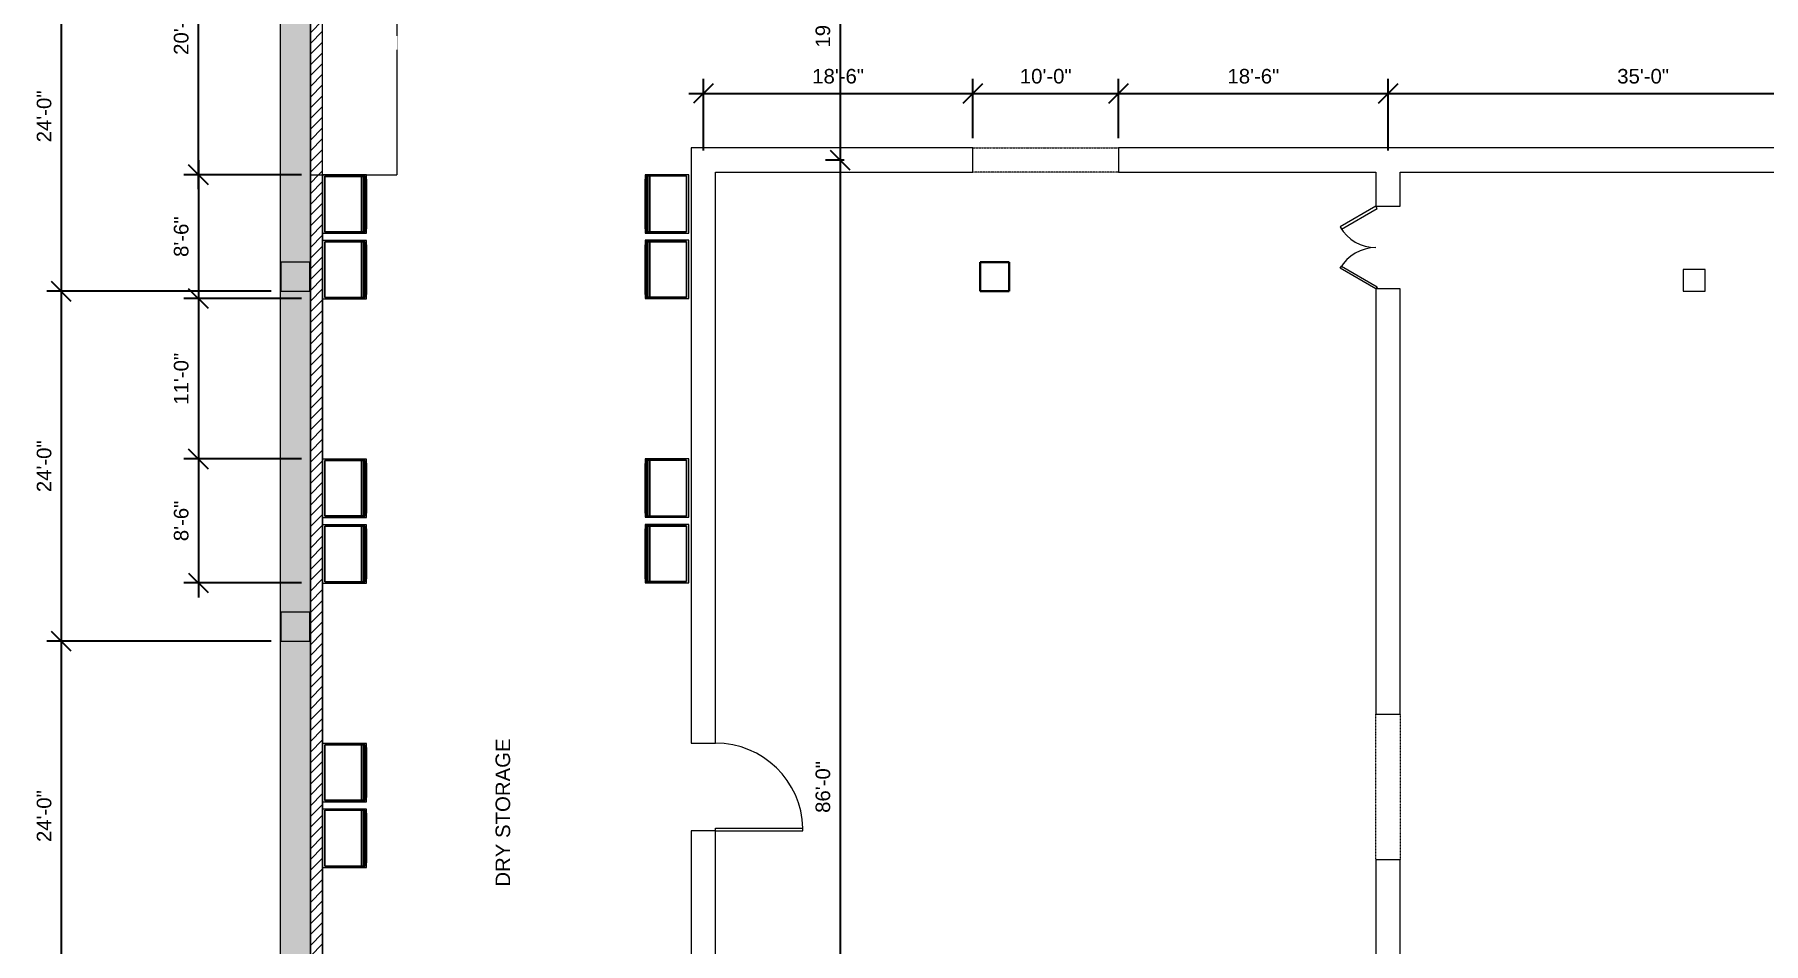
# Model space of a CAD drawing. Header units: inches. Extents: x 1913 to 24953, y -2945 to 1064.
# Drawn here: x 14558 to 15982, y -1131 to -383 of the extents above; entities that cross this region are included whole.
import ezdxf

# ---------------------------------------------------------------- set-up
doc = ezdxf.new("R2010")
doc.units = ezdxf.units.IN
doc.header["$MEASUREMENT"] = 0
for name, pattern in [('Center 1_4_', [0.53125, 0.25, -0.09375, 0.09375, -0.09375]), ('Hidden 1_8_', [0.1875, 0.125, -0.0625]), ('Overhead 1_16_', [0.101562, 0.0625, -0.039062])]:
    doc.linetypes.add(name, pattern=pattern)
for name, color, linetype, lineweight in [('A-ANNO-DIMS', 211, 'Continuous', 9), ('A-COLS', 52, 'Continuous', 9), ('A-DETL-CNTR', 5, 'Center 1_4_', 9), ('A-DETL-HDLN', 90, 'Hidden 1_8_', 9), ('A-DOOR', 31, 'Continuous', 13), ('A-FLOR-OVHD', 1, 'Overhead 1_16_', 9), ('A-GENM', 13, 'Continuous', 9), ('A-WALL', 113, 'Continuous', 13), ('G-ANNO-TEXT', 231, 'Continuous', 9)]:
    doc.layers.add(name, color=color, linetype=linetype, lineweight=lineweight)
doc.styles.add('Arial', font='arial.ttf', dxfattribs={"height": 12})
doc.dimstyles.new('Linear_-_3_32__Arial', dxfattribs={"dimscale": 12, "dimtxt": 12.243113, "dimasz": 1.333333, "dimexe": 1, "dimexo": 0.666667, "dimgap": 0.666667, "dimtad": 1, "dimdec": 5, "dimrnd": 0.03125, "dimzin": 1, "dimdsep": 46, "dimlunit": 4, "dimtxsty": 'Arial', "dimblk1": 'OBLIQUE', "dimblk2": 'OBLIQUE', "dimsah": 1, "dimcen": 0.09, "dimdle": 1, "dimazin": 0, "dimtfac": 1, "dimtdec": 4, "dimtix": 1, "dimtmove": 0, "dimatfit": 3, "dimfxl": 1, "dimtvp": 1, "dimtfill": 1, "dimfrac": 2, "dimtolj": 1, "dimtzin": 0, "dimarcsym": 2})

# ---------------------------------------------------------------- blocks, each defined once
blk = doc.blocks.new('Rectangular Column - 24_ x 24_-415092-FloorPlan')
at = {"layer": 'A-COLS'}
for p, q in [((-12, 12), (-12, 12)), ((12, 12), (12, 12)), ((-12, -12), (-12, -12)), ((12, -12), (12, -12))]:
    blk.add_line(p, q, dxfattribs=at)
at = {"layer": 'A-COLS', "lineweight": 30}
for p, q in [((12, 12), (-12, 12)), ((-12, 12), (-12, -12)), ((12, -12), (12, 12)), ((-12, -12), (12, -12))]:
    blk.add_line(p, q, dxfattribs=at)
blk = doc.blocks.new('Food_cooler_17348 - Food_cooler_17348-476797-FloorPlan')
at = {"layer": 'A-GENM', "lineweight": 20}
for p, q in [((-30, 18), (-78, 18)), ((-78, 18), (-78, -18)), ((-77, -17), (-77, 16.1)), ((-77, 16.1), (-31, 16.1)), ((-31, 16.1), (-31, -17)), ((-30, -18), (-30, 18)), ((24, 18), (-24, 18)), ((-24, 18), (-24, -18)), ((23, 16.1), (-23, 16.1)), ((-23, 16.1), (-23, -17)), ((-23, -17), (-23, 16.1)), ((-23, 16.1), (23, 16.1)), ((-22.7, -17), (-22.7, 15.8)), ((-22.7, 15.8), (22.8, 15.8)), ((22.8, 15.8), (22.8, -17)), ((23, -17), (23, 16.1)), ((23, 16.1), (23, -17)), ((24, -18), (24, 18)), ((-78, -18), (-74.4, -18)), ((-74.4, -17), (-77, -17)), ((-74.4, -18), (-74.4, -17)), ((-31, -17), (-33.4, -17)), ((-33.4, -17), (-33.4, -18)), ((-33.4, -18), (-30, -18)), ((-24, -18), (-20.4, -18)), ((-23, -17), (-22.7, -17)), ((-20.4, -17), (-23, -17)), ((-20.4, -18), (-20.4, -17)), ((23, -17), (20.6, -17)), ((20.6, -17), (20.6, -18)), ((20.6, -18), (24, -18)), ((22.8, -17), (23, -17))]:
    blk.add_line(p, q, dxfattribs=at)
at = {"layer": 'A-GENM'}
for p, q in [((-78, 18), (-78, 18)), ((-30, 18), (-78, 18)), ((-78, 18), (-78, -16)), ((-78, 18), (-78, 18)), ((-77, -17), (-77, 16.1)), ((-77, 16.1), (-77, 16.1)), ((-77, 16.1), (-31, 16.1)), ((-31, 16.1), (-77, 16.1)), ((-77, 16.1), (-77, -17)), ((-77, 16.1), (-77, 16.1)), ((-77, -14), (-77, 15.8)), ((-77, 15.8), (-77, 15.8)), ((-77, 15.8), (-31, 15.8)), ((-31, 16.1), (-31, 16.1)), ((-31, 16.1), (-31, -17)), ((-31, -17), (-31, 16.1)), ((-31, 16.1), (-31, 16.1)), ((-31, 15.8), (-31, 15.8)), ((-31, 15.8), (-31, -14)), ((-30, 18), (-30, 18)), ((-30, -16), (-30, 18)), ((-30, 18), (-30, 18)), ((-24, 18), (-24, 18)), ((24, 18), (-24, 18)), ((-24, 18), (-24, -16)), ((-24, 18), (-24, 18)), ((-23, 16.1), (-23, 16.1)), ((-23, -17), (-23, 16.1)), ((-23, 16.1), (-23, 16.1)), ((-23, 16.1), (23, 16.1)), ((23, 16.1), (-23, 16.1)), ((-23, 16.1), (-23, -17)), ((-23, 16.1), (-23, 16.1)), ((-23, -14), (-23, 15.8)), ((-23, 15.8), (-23, 15.8)), ((-23, 15.8), (23, 15.8)), ((-22.7, 15.8), (-22.7, 15.8)), ((22.8, 15.8), (22.8, 15.8)), ((23, 16.1), (23, 16.1)), ((23, 16.1), (23, 16.1)), ((23, 16.1), (23, -17)), ((23, -17), (23, 16.1)), ((23, 16.1), (23, 16.1)), ((23, 15.8), (23, 15.8)), ((23, 15.8), (23, -14)), ((24, 18), (24, 18)), ((24, -16), (24, 18)), ((24, 18), (24, 18)), ((-77, -14.5), (-77, -14)), ((-77, -14), (-77, -14)), ((-77, -14), (-31, -14)), ((-77, -14), (-31, -14)), ((-31, -14), (-31, -14)), ((-31, -14), (-31, -14.5)), ((-23, -14.5), (-23, -14)), ((-23, -14), (-23, -14)), ((-23, -14), (23, -14)), ((-23, -14), (23, -14)), ((23, -14), (23, -14)), ((23, -14), (23, -14.5)), ((-78, -16), (-30, -16)), ((-78, -16), (-78, -16)), ((-78, -18), (-78, -18)), ((-77, -14.5), (-77, -14.5)), ((-77, -14.5), (-77, -14.5)), ((-77, -14.5), (-31, -14.5)), ((-77, -14.5), (-31, -14.5)), ((-77, -17), (-77, -17)), ((-31, -17), (-77, -17)), ((-77, -17), (-31, -17)), ((-77, -17), (-77, -17)), ((-74.4, -17), (-74.4, -18)), ((-74.4, -17), (-74.4, -17)), ((-74.4, -17), (-33.4, -17)), ((-33.4, -18), (-74.4, -18)), ((-74.4, -18), (-74.4, -18)), ((-33.4, -18), (-33.4, -17)), ((-33.4, -17), (-33.4, -17)), ((-33.4, -18), (-33.4, -18)), ((-31, -14.5), (-31, -14.5)), ((-31, -14.5), (-31, -14.5)), ((-31, -17), (-31, -17)), ((-31, -17), (-31, -17)), ((-30, -16), (-30, -16)), ((-30, -18), (-30, -18)), ((-24, -16), (24, -16)), ((-24, -16), (-24, -16)), ((-24, -18), (-24, -18)), ((-23, -14.5), (-23, -14.5)), ((-23, -14.5), (-23, -14.5)), ((-23, -14.5), (23, -14.5)), ((-23, -14.5), (23, -14.5)), ((-23, -17), (-23, -17)), ((-23, -17), (-23, -17)), ((23, -17), (-23, -17)), ((-23, -17), (23, -17)), ((-23, -17), (-23, -17)), ((-22.7, -17), (-22.7, -17)), ((-20.4, -17), (-20.4, -18)), ((-20.4, -17), (-20.4, -17)), ((-20.4, -17), (20.6, -17)), ((20.6, -18), (-20.4, -18)), ((-20.4, -18), (-20.4, -18)), ((20.6, -18), (20.6, -17)), ((20.6, -17), (20.6, -17)), ((20.6, -18), (20.6, -18)), ((22.8, -17), (22.8, -17)), ((23, -14.5), (23, -14.5)), ((23, -14.5), (23, -14.5)), ((23, -17), (23, -17)), ((23, -17), (23, -17)), ((23, -17), (23, -17)), ((24, -16), (24, -16)), ((24, -18), (24, -18))]:
    blk.add_line(p, q, dxfattribs=at)
blk = doc.blocks.new('Single-Flush - 6_ x10_-477999-FloorPlan')
at = {"layer": 'A-DOOR', "lineweight": 20}
for p, q in [((34, 10), (34, 82)), ((36, 82), (34, 82)), ((36, 10), (36, 82)), ((36, 10), (34, 10))]:
    blk.add_line(p, q, dxfattribs=at)
at = {"layer": 'A-DOOR', "lineweight": 9}
blk.add_arc((36, 10), 72.1, 91.5903, 180, dxfattribs=at)
blk = doc.blocks.new('Door-Double-Glass - 68_ x 80_-478495-FloorPlan')
at = {"layer": 'A-DOOR', "lineweight": 20}
for p, q in [((-34, 10.1), (-17, 39.5)), ((-15.3, 38.5), (-32.3, 9.1)), ((-17, 39.5), (-15.3, 38.5)), ((17, 39.5), (15.3, 38.5)), ((15.3, 38.5), (32.3, 9.1)), ((34, 10.1), (17, 39.5)), ((-32.3, 9.1), (-34, 10.1)), ((32.3, 9.1), (34, 10.1))]:
    blk.add_line(p, q, dxfattribs=at)
at = {"layer": 'A-DOOR', "lineweight": 9}
for centre, start, end in [((-34, 10.1), 360, 60), ((34, 10.1), 120, 180)]:
    blk.add_arc(centre, 34, start, end, dxfattribs=at)
blk = doc.blocks.new('_Oblique')
at = {"color": 0, "linetype": 'ByBlock', "lineweight": -2}
blk.add_line((-0.5, -0.5), (0.5, 0.5), dxfattribs=at)
blk = doc.blocks.new('*D363')
at = {"layer": 'A-ANNO-DIMS', "color": 0, "lineweight": -2, "transparency": 16777216}
for p, q in [((14580.4, -294.7), (14580.4, -606.7)), ((14753.7, -306.7), (14568.4, -306.7)), ((14753.2, -594.7), (14568.4, -594.7))]:
    blk.add_line(p, q, dxfattribs=at)
at = {"layer": 'Defpoints', "color": 0, "lineweight": 0, "transparency": 16777216}
for p in [(14761.7, -306.7), (14580.4, -594.7), (14761.2, -594.7)]:
    blk.add_point(p, dxfattribs=at)
at = {"layer": 'A-ANNO-DIMS', "color": 0, "lineweight": -2, "transparency": 16777216, "xscale": 16, "yscale": 16, "zscale": 16}
for p, rotation in [((14580.4, -306.7), 90), ((14580.4, -594.7), 270)]:
    blk.add_blockref('_Oblique', p, dxfattribs=dict(at, rotation=rotation))
at = {"layer": 'A-ANNO-DIMS', "color": 0, "lineweight": 0, "transparency": 16777216, "insert": (14566.3, -450.7), "char_height": 12, "width": 62.383, "attachment_point": 5, "rotation": 90, "style": 'Arial'}
blk.add_mtext('\\A1;24\'-0"', dxfattribs=at)
blk = doc.blocks.new('*D364')
at = {"layer": 'A-ANNO-DIMS', "color": 0, "lineweight": -2, "transparency": 16777216}
for p, q in [((14580.4, -582.7), (14580.4, -894.7)), ((14753.2, -594.7), (14568.4, -594.7)), ((14753.2, -882.7), (14568.4, -882.7))]:
    blk.add_line(p, q, dxfattribs=at)
at = {"layer": 'Defpoints', "color": 0, "lineweight": 0, "transparency": 16777216}
for p in [(14761.2, -594.7), (14580.4, -882.7), (14761.2, -882.7)]:
    blk.add_point(p, dxfattribs=at)
at = {"layer": 'A-ANNO-DIMS', "color": 0, "lineweight": -2, "transparency": 16777216, "xscale": 16, "yscale": 16, "zscale": 16}
for p, rotation in [((14580.4, -594.7), 90), ((14580.4, -882.7), 270)]:
    blk.add_blockref('_Oblique', p, dxfattribs=dict(at, rotation=rotation))
at = {"layer": 'A-ANNO-DIMS', "color": 0, "lineweight": 0, "transparency": 16777216, "insert": (14566.3, -738.7), "char_height": 12, "width": 62.383, "attachment_point": 5, "rotation": 90, "style": 'Arial'}
blk.add_mtext('\\A1;24\'-0"', dxfattribs=at)
blk = doc.blocks.new('*D365')
at = {"layer": 'A-ANNO-DIMS', "color": 0, "lineweight": -2, "transparency": 16777216}
for p, q in [((14753.2, -882.7), (14568.4, -882.7)), ((14580.4, -870.7), (14580.4, -1182.7)), ((14753.2, -1170.7), (14568.4, -1170.7))]:
    blk.add_line(p, q, dxfattribs=at)
at = {"layer": 'Defpoints', "color": 0, "lineweight": 0, "transparency": 16777216}
for p in [(14761.2, -882.7), (14580.4, -1170.7), (14761.2, -1170.7)]:
    blk.add_point(p, dxfattribs=at)
at = {"layer": 'A-ANNO-DIMS', "color": 0, "lineweight": -2, "transparency": 16777216, "xscale": 16, "yscale": 16, "zscale": 16}
for p, rotation in [((14580.4, -882.7), 90), ((14580.4, -1170.7), 270)]:
    blk.add_blockref('_Oblique', p, dxfattribs=dict(at, rotation=rotation))
at = {"layer": 'A-ANNO-DIMS', "color": 0, "lineweight": 0, "transparency": 16777216, "insert": (14566.3, -1026.7), "char_height": 12, "width": 62.383, "attachment_point": 5, "rotation": 90, "style": 'Arial'}
blk.add_mtext('\\A1;24\'-0"', dxfattribs=at)
blk = doc.blocks.new('*D371')
at = {"layer": 'A-ANNO-DIMS', "color": 0, "lineweight": -2, "transparency": 16777216}
for p, q in [((15673.2, -478.7), (15673.2, -419.8)), ((15661.2, -431.8), (16105.2, -431.8)), ((16093.2, -428.5), (16093.2, -443.8))]:
    blk.add_line(p, q, dxfattribs=at)
at = {"layer": 'Defpoints', "color": 0, "lineweight": 0, "transparency": 16777216}
for p in [(16093.2, -420.5), (16093.2, -431.8), (15673.2, -486.7)]:
    blk.add_point(p, dxfattribs=at)
at = {"layer": 'A-ANNO-DIMS', "color": 0, "lineweight": -2, "transparency": 16777216, "xscale": 16, "yscale": 16, "zscale": 16, "rotation": 180}
blk.add_blockref('_Oblique', (15673.2, -431.8), dxfattribs=at)
at = {"layer": 'A-ANNO-DIMS', "color": 0, "lineweight": -2, "transparency": 16777216, "xscale": 16, "yscale": 16, "zscale": 16}
blk.add_blockref('_Oblique', (16093.2, -431.8), dxfattribs=at)
at = {"layer": 'A-ANNO-DIMS', "color": 0, "lineweight": 0, "transparency": 16777216, "insert": (15883.2, -417.7), "char_height": 12, "width": 62.383, "attachment_point": 5, "style": 'Arial'}
blk.add_mtext('\\A1;35\'-0"', dxfattribs=at)
blk = doc.blocks.new('*D395')
at = {"layer": 'A-ANNO-DIMS', "color": 0, "lineweight": -2, "transparency": 16777216}
for p, q in [((15109.2, -478.7), (15109.2, -419.8)), ((15331.2, -468.7), (15331.2, -419.8)), ((15097.2, -431.8), (15343.2, -431.8))]:
    blk.add_line(p, q, dxfattribs=at)
at = {"layer": 'Defpoints', "color": 0, "lineweight": 0, "transparency": 16777216}
for p in [(15331.2, -431.8), (15331.2, -476.7), (15109.2, -486.7)]:
    blk.add_point(p, dxfattribs=at)
at = {"layer": 'A-ANNO-DIMS', "color": 0, "lineweight": -2, "transparency": 16777216, "xscale": 16, "yscale": 16, "zscale": 16, "rotation": 180}
blk.add_blockref('_Oblique', (15109.2, -431.8), dxfattribs=at)
at = {"layer": 'A-ANNO-DIMS', "color": 0, "lineweight": -2, "transparency": 16777216, "xscale": 16, "yscale": 16, "zscale": 16}
blk.add_blockref('_Oblique', (15331.2, -431.8), dxfattribs=at)
at = {"layer": 'A-ANNO-DIMS', "color": 0, "lineweight": 0, "transparency": 16777216, "insert": (15220.2, -417.7), "char_height": 12, "width": 62.383, "attachment_point": 5, "style": 'Arial'}
blk.add_mtext('\\A1;18\'-6"', dxfattribs=at)
blk = doc.blocks.new('*D396')
at = {"layer": 'A-ANNO-DIMS', "color": 0, "lineweight": -2, "transparency": 16777216}
for p, q in [((15331.2, -468.7), (15331.2, -419.8)), ((15451.2, -468.7), (15451.2, -419.8)), ((15319.2, -431.8), (15463.2, -431.8))]:
    blk.add_line(p, q, dxfattribs=at)
at = {"layer": 'Defpoints', "color": 0, "lineweight": 0, "transparency": 16777216}
for p in [(15451.2, -431.8), (15331.2, -476.7), (15451.2, -476.7)]:
    blk.add_point(p, dxfattribs=at)
at = {"layer": 'A-ANNO-DIMS', "color": 0, "lineweight": -2, "transparency": 16777216, "xscale": 16, "yscale": 16, "zscale": 16, "rotation": 180}
blk.add_blockref('_Oblique', (15331.2, -431.8), dxfattribs=at)
at = {"layer": 'A-ANNO-DIMS', "color": 0, "lineweight": -2, "transparency": 16777216, "xscale": 16, "yscale": 16, "zscale": 16}
blk.add_blockref('_Oblique', (15451.2, -431.8), dxfattribs=at)
at = {"layer": 'A-ANNO-DIMS', "color": 0, "lineweight": 0, "transparency": 16777216, "insert": (15391.2, -417.7), "char_height": 12, "width": 51.308, "attachment_point": 5, "style": 'Arial'}
blk.add_mtext('\\A1;10\'-0"', dxfattribs=at)
blk = doc.blocks.new('*D397')
at = {"layer": 'A-ANNO-DIMS', "color": 0, "lineweight": -2, "transparency": 16777216}
for p, q in [((15451.2, -468.7), (15451.2, -419.8)), ((15673.2, -478.7), (15673.2, -419.8)), ((15439.2, -431.8), (15685.2, -431.8))]:
    blk.add_line(p, q, dxfattribs=at)
at = {"layer": 'Defpoints', "color": 0, "lineweight": 0, "transparency": 16777216}
for p in [(15673.2, -431.8), (15451.2, -476.7), (15673.2, -486.7)]:
    blk.add_point(p, dxfattribs=at)
at = {"layer": 'A-ANNO-DIMS', "color": 0, "lineweight": -2, "transparency": 16777216, "xscale": 16, "yscale": 16, "zscale": 16, "rotation": 180}
blk.add_blockref('_Oblique', (15451.2, -431.8), dxfattribs=at)
at = {"layer": 'A-ANNO-DIMS', "color": 0, "lineweight": -2, "transparency": 16777216, "xscale": 16, "yscale": 16, "zscale": 16}
blk.add_blockref('_Oblique', (15673.2, -431.8), dxfattribs=at)
at = {"layer": 'A-ANNO-DIMS', "color": 0, "lineweight": 0, "transparency": 16777216, "insert": (15562.2, -417.7), "char_height": 12, "width": 51.308, "attachment_point": 5, "style": 'Arial'}
blk.add_mtext('\\A1;18\'-6"', dxfattribs=at)
blk = doc.blocks.new('*D398')
at = {"layer": 'A-ANNO-DIMS', "color": 0, "lineweight": -2, "transparency": 16777216}
for p, q in [((15221.9, -474.7), (15221.9, -1530.7)), ((15225.2, -486.7), (15209.9, -486.7)), ((15225.2, -1518.7), (15209.9, -1518.7))]:
    blk.add_line(p, q, dxfattribs=at)
at = {"layer": 'Defpoints', "color": 0, "lineweight": 0, "transparency": 16777216}
for p in [(15233.2, -486.7), (15221.9, -1518.7), (15233.2, -1518.7)]:
    blk.add_point(p, dxfattribs=at)
at = {"layer": 'A-ANNO-DIMS', "color": 0, "lineweight": -2, "transparency": 16777216, "xscale": 16, "yscale": 16, "zscale": 16}
for p, rotation in [((15221.9, -486.7), 90), ((15221.9, -1518.7), 270)]:
    blk.add_blockref('_Oblique', p, dxfattribs=dict(at, rotation=rotation))
at = {"layer": 'A-ANNO-DIMS', "color": 0, "lineweight": 0, "transparency": 16777216, "insert": (15207.7, -1002.7), "char_height": 12, "width": 62.383, "attachment_point": 5, "rotation": 90, "style": 'Arial'}
blk.add_mtext('\\A1;86\'-0"', dxfattribs=at)
blk = doc.blocks.new('*D400')
at = {"layer": 'A-ANNO-DIMS', "color": 0, "lineweight": -2, "transparency": 16777216}
for p, q in [((14693.3, -486.7), (14693.3, -612.7)), ((14778.2, -498.7), (14681.3, -498.7)), ((14778.2, -600.7), (14681.3, -600.7))]:
    blk.add_line(p, q, dxfattribs=at)
at = {"layer": 'Defpoints', "color": 0, "lineweight": 0, "transparency": 16777216}
for p in [(14786.2, -498.7), (14693.3, -600.7), (14786.2, -600.7)]:
    blk.add_point(p, dxfattribs=at)
at = {"layer": 'A-ANNO-DIMS', "color": 0, "lineweight": -2, "transparency": 16777216, "xscale": 16, "yscale": 16, "zscale": 16}
for p, rotation in [((14693.3, -498.7), 90), ((14693.3, -600.7), 270)]:
    blk.add_blockref('_Oblique', p, dxfattribs=dict(at, rotation=rotation))
at = {"layer": 'A-ANNO-DIMS', "color": 0, "lineweight": 0, "transparency": 16777216, "insert": (14679.2, -549.7), "char_height": 12, "width": 51.308, "attachment_point": 5, "rotation": 90, "style": 'Arial'}
blk.add_mtext('\\A1;8\'-6"', dxfattribs=at)
blk = doc.blocks.new('*D401')
at = {"layer": 'A-ANNO-DIMS', "color": 0, "lineweight": -2, "transparency": 16777216}
for p, q in [((14693.3, -588.7), (14693.3, -744.7)), ((14778.2, -600.7), (14681.3, -600.7)), ((14778.2, -732.7), (14681.3, -732.7))]:
    blk.add_line(p, q, dxfattribs=at)
at = {"layer": 'Defpoints', "color": 0, "lineweight": 0, "transparency": 16777216}
for p in [(14786.2, -600.7), (14693.3, -732.7), (14786.2, -732.7)]:
    blk.add_point(p, dxfattribs=at)
at = {"layer": 'A-ANNO-DIMS', "color": 0, "lineweight": -2, "transparency": 16777216, "xscale": 16, "yscale": 16, "zscale": 16}
for p, rotation in [((14693.3, -600.7), 90), ((14693.3, -732.7), 270)]:
    blk.add_blockref('_Oblique', p, dxfattribs=dict(at, rotation=rotation))
at = {"layer": 'A-ANNO-DIMS', "color": 0, "lineweight": 0, "transparency": 16777216, "insert": (14679.2, -666.7), "char_height": 12, "width": 62.383, "attachment_point": 5, "rotation": 90, "style": 'Arial'}
blk.add_mtext('\\A1;11\'-0"', dxfattribs=at)
blk = doc.blocks.new('*D402')
at = {"layer": 'A-ANNO-DIMS', "color": 0, "lineweight": -2, "transparency": 16777216}
for p, q in [((14693.3, -720.7), (14693.3, -846.7)), ((14778.2, -732.7), (14681.3, -732.7)), ((14778.2, -834.7), (14681.3, -834.7))]:
    blk.add_line(p, q, dxfattribs=at)
at = {"layer": 'Defpoints', "color": 0, "lineweight": 0, "transparency": 16777216}
for p in [(14786.2, -732.7), (14693.3, -834.7), (14786.2, -834.7)]:
    blk.add_point(p, dxfattribs=at)
at = {"layer": 'A-ANNO-DIMS', "color": 0, "lineweight": -2, "transparency": 16777216, "xscale": 16, "yscale": 16, "zscale": 16}
for p, rotation in [((14693.3, -732.7), 90), ((14693.3, -834.7), 270)]:
    blk.add_blockref('_Oblique', p, dxfattribs=dict(at, rotation=rotation))
at = {"layer": 'A-ANNO-DIMS', "color": 0, "lineweight": 0, "transparency": 16777216, "insert": (14679.2, -783.7), "char_height": 12, "width": 62.383, "attachment_point": 5, "rotation": 90, "style": 'Arial'}
blk.add_mtext('\\A1;8\'-6"', dxfattribs=at)
blk = doc.blocks.new('*D403')
at = {"layer": 'A-ANNO-DIMS', "color": 0, "lineweight": -2, "transparency": 16777216}
for p, q in [((14693.3, -510.7), (14693.3, -246.7)), ((14765.2, -258.7), (14681.3, -258.7)), ((14778.2, -498.7), (14681.3, -498.7))]:
    blk.add_line(p, q, dxfattribs=at)
at = {"layer": 'Defpoints', "color": 0, "lineweight": 0, "transparency": 16777216}
for p in [(14693.3, -258.7), (14773.2, -258.7), (14786.2, -498.7)]:
    blk.add_point(p, dxfattribs=at)
at = {"layer": 'A-ANNO-DIMS', "color": 0, "lineweight": -2, "transparency": 16777216, "xscale": 16, "yscale": 16, "zscale": 16}
for p, rotation in [((14693.3, -258.7), 90), ((14693.3, -498.7), 270)]:
    blk.add_blockref('_Oblique', p, dxfattribs=dict(at, rotation=rotation))
at = {"layer": 'A-ANNO-DIMS', "color": 0, "lineweight": 0, "transparency": 16777216, "insert": (14679.2, -378.7), "char_height": 12, "width": 62.383, "attachment_point": 5, "rotation": 90, "style": 'Arial'}
blk.add_mtext('\\A1;20\'-0"', dxfattribs=at)
blk = doc.blocks.new('*D414')
at = {"layer": 'A-ANNO-DIMS', "color": 0, "lineweight": -2, "transparency": 16777216}
for p, q in [((15221.9, -246.7), (15221.9, -498.7)), ((15201.2, -258.7), (15233.9, -258.7)), ((15225.2, -486.7), (15209.9, -486.7))]:
    blk.add_line(p, q, dxfattribs=at)
at = {"layer": 'Defpoints', "color": 0, "lineweight": 0, "transparency": 16777216}
for p in [(15193.2, -258.7), (15221.9, -486.7), (15233.2, -486.7)]:
    blk.add_point(p, dxfattribs=at)
at = {"layer": 'A-ANNO-DIMS', "color": 0, "lineweight": -2, "transparency": 16777216, "xscale": 16, "yscale": 16, "zscale": 16}
for p, rotation in [((15221.9, -258.7), 90), ((15221.9, -486.7), 270)]:
    blk.add_blockref('_Oblique', p, dxfattribs=dict(at, rotation=rotation))
at = {"layer": 'A-ANNO-DIMS', "color": 0, "lineweight": 0, "transparency": 16777216, "insert": (15207.7, -372.7), "char_height": 12, "width": 62.383, "attachment_point": 5, "rotation": 90, "style": 'Arial'}
blk.add_mtext('\\A1;19\'-0"', dxfattribs=at)

msp = doc.modelspace()

# ---------------------------------------------------------------- hatches: boundary and pattern name
at = {"lineweight": 0, "ltscale": 0.5}
h = msp.add_hatch(dxfattribs=at)
h.set_pattern_fill('ANSI31', color=256, scale=50)
h.paths.add_polyline_path([(15664.153809, 70.293671), (15654.153809, 70.293671), (15654.153809, -190.553498), (15566.97366, -263.706329), (15284.153809, -263.706329), (15284.153809, -168.706329), (15274.153809, -168.706329), (15274.153809, -273.706329), (15570.613363, -273.706329), (15664.153809, -195.216575)])
h.paths.add_polyline_path([(15284.153809, 0.293671), (15260.153809, 0.293671), (15260.153809, -9.706329), (15274.153809, -9.706329), (15274.153809, -84.706329), (15284.153809, -84.706329)])
h.paths.add_polyline_path([(15224.087216, 0.293671), (15198.153809, 0.293671), (15198.153809, -63.706329), (15208.153809, -63.706329), (15208.153809, -9.706329), (15224.087216, -9.706329)])
h.paths.add_polyline_path([(15208.153809, -99.706329), (15198.153809, -99.706329), (15198.153809, -132.706329), (15208.153809, -132.706329)])
h.paths.add_polyline_path([(15208.153809, -168.706329), (15198.153809, -168.706329), (15198.153809, -263.706329), (15119.153809, -263.706329), (15119.153809, -273.706329), (15208.153809, -273.706329)])
h.paths.add_polyline_path([(15099.153809, -263.706329), (14785.653809, -263.706329), (14785.653809, -498.894238), (14795.653809, -498.894238), (14795.653809, -273.706329), (15099.153809, -273.706329)])
h.paths.add_polyline_path([(15099.153809, -1712.206329), (14795.653809, -1712.206329), (14795.653809, -1707.706329), (14785.653809, -1707.706329), (14785.653809, -1722.206329), (15099.153809, -1722.206329)])
h = msp.add_hatch(dxfattribs=at)
h.set_pattern_fill('ANSI31', color=256, scale=50)
h.paths.add_polyline_path([(14795.653809, -498.894238), (14785.653809, -498.894238), (14785.653809, -1677.706329), (14795.653809, -1677.706329)])
at = {"layer": 'A-FLOR-OVHD', "lineweight": 0, "true_color": 0x636466}
h = msp.add_hatch(dxfattribs=at)
h.set_pattern_fill('FP_1', color=251, style=0, pattern_type=2)
h.set_pattern_definition([(50, (15633.552, 194.942), (36.72335, -3.213), [3.84, -42.24]), (355, (15633.552, 194.94), (-7.1044, 38.51274), [3.072, -33.792]), (100.451, (15636.612, 194.674), (29.62024, 35.29956), [3.263, -35.898]), (46.184, (15633.552, 205.18), (54.6425, -8.4752), [5.76, -63.36]), (96.636, (15638.106, 204.476), (47.854, 49.8752), [4.895, -53.848]), (351.184, (15633.55, 205.18), (47.8553, 49.8749), [4.608, -50.688]), (21, (15638.672, 202.622), (30.56126, -20.614), [3.84, -42.24]), (326, (15638.672, 202.62), (12.4577, 37.1283), [3.072, -33.792]), (71.451, (15641.22, 200.904), (43.02, 16.5135), [3.263, -35.898]), (37.5, (15633.552, 194.942), (0.6228, 17.04428), [1.69, -31.693, 1.69, -32.614, -33.92]), (37.5, (15633.552, 194.942), (0.6228, 17.04428), [-67.686, 1.69, -32.23]), (7.5, (15633.552, 194.942), (13.4694, 20.19387), [1.69, -17.869, 1.69, -30.925, -12.928]), (7.5, (15633.552, 194.942), (13.4694, 20.19387), [-52.173, 1.69, -11.238]), (327.5, (15622.134, 194.942), (27.33168, -1.15522), [1.69, -11.11, 1.69, -38.246, -52.992]), (327.5, (15622.134, 194.942), (27.33168, -1.15522), [-52.736, 1.69, -51.302]), (317.5, (15617.014, 194.942), (29.85903, 5.12498), [1.69, -14.95, 1.69, -24.832, -37.632]), (317.5, (15617.014, 194.942), (29.85903, 5.12498), [-43.162, 1.69, -35.942])])
h.paths.add_polyline_path([(14785.653809, -1677.706329), (14760.653809, -1677.706329), (14760.653809, 581.793671), (14785.653809, 581.793671), (14785.653809, 556.793671), (14785.653809, 442.293671), (14785.653809, 432.293671), (14785.653809, 298.293671), (14785.653809, 288.293671), (14785.653809, 10.293671), (14785.653809, 0.293671), (14785.653809, -121.706329), (14785.653809, -131.706329), (14785.653809, -253.706329), (14785.653809, -263.706329)], flags=0)
h.paths.add_polyline_path([(14785.653809, -1722.206329), (14760.653809, -1722.206329), (14760.653809, -1707.706329), (14785.653809, -1707.706329)], flags=0)

# ---------------------------------------------------------------- linework, layer by layer
at = {"color": 5, "lineweight": 0, "ltscale": 0.5}
msp.add_line((14785.653809, -263.706329), (14785.653809, -1677.706329), dxfattribs=at)
msp.add_lwpolyline([(14795.653809, -1677.706329), (14785.653809, -1677.706329), (14785.653809, -498.894238), (14795.653809, -498.894238)], close=True, dxfattribs=at)
at = {"layer": 'A-COLS', "lineweight": 0}
for p, q in [((14785.153809, -570.706329), (14761.153809, -570.706329)), ((14761.153809, -570.706329), (14761.153809, -594.706329)), ((14785.153809, -594.706329), (14785.153809, -570.706329)), ((15934.153809, -576.706329), (15916.153809, -576.706329)), ((15916.153809, -576.706329), (15916.153809, -594.706329)), ((15934.153809, -594.706329), (15934.153809, -576.706329)), ((14761.153809, -594.706329), (14785.153809, -594.706329)), ((15916.153809, -594.706329), (15934.153809, -594.706329)), ((14785.153809, -858.706329), (14761.153809, -858.706329)), ((14761.153809, -858.706329), (14761.153809, -882.706329)), ((14785.153809, -882.706329), (14785.153809, -858.706329)), ((14761.153809, -882.706329), (14785.153809, -882.706329))]:
    msp.add_line(p, q, dxfattribs=at)
at = {"layer": 'A-DETL-CNTR', "color": 18, "lineweight": 0, "true_color": 0x000000}
msp.add_line((14857.153809, -498.894238), (14857.153809, -342.706329), dxfattribs=at)
at = {"layer": 'A-DETL-CNTR', "lineweight": 0}
for p, q in [((15331.153809, -496.706329), (15331.153809, -476.706329)), ((15451.153809, -476.706329), (15451.153809, -496.706329)), ((14785.653809, -498.894238), (14857.153809, -498.894238))]:
    msp.add_line(p, q, dxfattribs=at)
at = {"layer": 'A-DETL-HDLN', "lineweight": 0}
for p, q in [((15663.153809, -942.706329), (15683.153809, -942.706329)), ((15663.153809, -1062.706329), (15663.153809, -942.706329)), ((15683.153809, -942.706329), (15683.153809, -1062.706329)), ((15683.153809, -1062.706329), (15663.153809, -1062.706329))]:
    msp.add_line(p, q, dxfattribs=at)
at = {"layer": 'A-FLOR-OVHD', "lineweight": 0}
for p, q in [((15331.153809, -476.706329), (15451.153809, -476.706329)), ((15451.153809, -496.706329), (15331.153809, -496.706329))]:
    msp.add_line(p, q, dxfattribs=at)
at = {"layer": 'A-WALL', "lineweight": 0}
for p, q in [((14760.653809, 581.793671), (14760.653809, -1677.706329)), ((14785.653809, -1677.706329), (14785.653809, -263.706329)), ((15331.153809, -476.706329), (15099.153809, -476.706329)), ((15099.153809, -476.706329), (15099.153809, -966.706329)), ((15331.153809, -496.706329), (15331.153809, -476.706329)), ((16083.153809, -476.706329), (15451.153809, -476.706329)), ((15451.153809, -476.706329), (15451.153809, -496.706329)), ((15119.153809, -496.706329), (15331.153809, -496.706329)), ((15119.153809, -966.706329), (15119.153809, -496.706329)), ((15451.153809, -496.706329), (15663.153809, -496.706329)), ((15663.153809, -496.706329), (15663.153809, -524.706329)), ((15683.153809, -524.706329), (15683.153809, -496.706329)), ((15683.153809, -496.706329), (16083.153809, -496.706329)), ((15663.153809, -524.706329), (15683.153809, -524.706329)), ((15663.153809, -592.706329), (15663.153809, -942.706329)), ((15683.153809, -592.706329), (15663.153809, -592.706329)), ((15683.153809, -942.706329), (15683.153809, -592.706329)), ((15663.153809, -942.706329), (15683.153809, -942.706329)), ((15099.153809, -966.706329), (15119.153809, -966.706329)), ((15099.153809, -1038.706329), (15099.153809, -1542.706329)), ((15119.153809, -1038.706329), (15099.153809, -1038.706329)), ((15119.153809, -1508.706329), (15119.153809, -1038.706329)), ((15663.153809, -1062.706329), (15663.153809, -1508.706329)), ((15683.153809, -1062.706329), (15663.153809, -1062.706329)), ((15683.153809, -1508.706329), (15683.153809, -1062.706329))]:
    msp.add_line(p, q, dxfattribs=at)
at = {"layer": 'A-WALL', "color": 5, "lineweight": 0}
msp.add_line((14795.653809, -1677.706329), (14795.653809, -273.706329), dxfattribs=at)

# ---------------------------------------------------------------- block references
at = {"layer": 'A-COLS', "lineweight": 0, "rotation": 180}
msp.add_blockref('Rectangular Column - 24_ x 24_-415092-FloorPlan', (15349.153809, -582.706329), dxfattribs=at)
at = {"layer": 'A-DOOR', "lineweight": 0}
for name, p, rotation in [('Door-Double-Glass - 68_ x 80_-478495-FloorPlan', (15673.247559, -558.706329), 89.99999999999955), ('Single-Flush - 6_ x10_-477999-FloorPlan', (15109.153809, -1002.706329), 269.9999999999995)]:
    msp.add_blockref(name, p, dxfattribs=dict(at, rotation=rotation))
at = {"layer": 'A-GENM', "lineweight": 0}
for p, rotation in [((14813.653809, -522.894238), 90), ((15079.153809, -576.706329), 269.9999999999998), ((14813.653809, -756.894238), 90), ((15079.153809, -810.706329), 269.9999999999998), ((14813.653809, -990.894238), 90)]:
    msp.add_blockref('Food_cooler_17348 - Food_cooler_17348-476797-FloorPlan', p, dxfattribs=dict(at, rotation=rotation))

# ---------------------------------------------------------------- texts
at = {"layer": 'G-ANNO-TEXT', "color": 7, "lineweight": 0, "insert": (14938.075998, -1084.769447), "char_height": 12, "width": 149.884, "attachment_point": 1, "rotation": 90, "style": 'Arial'}
msp.add_mtext('DRY STORAGE', dxfattribs=at)

# ---------------------------------------------------------------- dimensions: what is measured, and where the dimension line sits
at = {"layer": 'A-ANNO-DIMS', "color": 1, "lineweight": 0}
for base, p1, p2, picture, middle in [((14693.298251, -258.706329), (14786.153809, -498.706329), (14773.153809, -258.706329), '*D403', (14679.171375, -378.706329)), ((15221.864745, -486.706329), (15193.153809, -258.706329), (15233.178453, -486.706329), '*D414', (15207.737869, -372.706329)), ((14580.41056, -594.706329), (14761.653809, -306.706329), (14761.153809, -594.706329), '*D363', (14566.283684, -450.706329)), ((15221.864745, -1518.706329), (15233.178453, -486.706329), (15233.178453, -1518.706329), '*D398', (15207.737869, -1002.706329)), ((14693.298251, -600.706329), (14786.153809, -498.706329), (14786.153809, -600.706329), '*D400', (14679.171375, -549.706329)), ((14580.41056, -882.706329), (14761.153809, -594.706329), (14761.153809, -882.706329), '*D364', (14566.283684, -738.706329)), ((14693.298251, -732.706329), (14786.153809, -600.706329), (14786.153809, -732.706329), '*D401', (14679.171375, -666.706329)), ((14693.298251, -834.706329), (14786.153809, -732.706329), (14786.153809, -834.706329), '*D402', (14679.171375, -783.706329)), ((14580.41056, -1170.706329), (14761.153809, -882.706329), (14761.153809, -1170.706329), '*D365', (14566.283684, -1026.706329))]:
    dim = msp.add_linear_dim(base=base, p1=p1, p2=p2, angle=90, dimstyle='Linear_-_3_32__Arial', override={"dimpost": '<>', "dimfxl": 60, "dimtfill": 0}, dxfattribs=at)
    dim.commit()
    dim.dimension.update_dxf_attribs({"geometry": picture, "text_midpoint": middle})
for base, p1, p2, picture, middle in [((15331.153809, -431.832018), (15109.153809, -486.706329), (15331.153809, -476.706329), '*D395', (15220.153809, -417.705142)), ((15451.153809, -431.832018), (15331.153809, -476.706329), (15451.153809, -476.706329), '*D396', (15391.153809, -417.705142)), ((15673.153809, -431.832018), (15451.153809, -476.706329), (15673.153809, -486.706329), '*D397', (15562.153809, -417.705142)), ((16093.153809, -431.832018), (15673.153809, -486.706329), (16093.153809, -420.518309), '*D371', (15883.153809, -417.701049))]:
    dim = msp.add_linear_dim(base=base, p1=p1, p2=p2, dimstyle='Linear_-_3_32__Arial', override={"dimpost": '<>', "dimfxl": 60, "dimtfill": 0}, dxfattribs=at)
    dim.commit()
    dim.dimension.update_dxf_attribs({"geometry": picture, "text_midpoint": middle})

doc.saveas('drawing.dxf')
